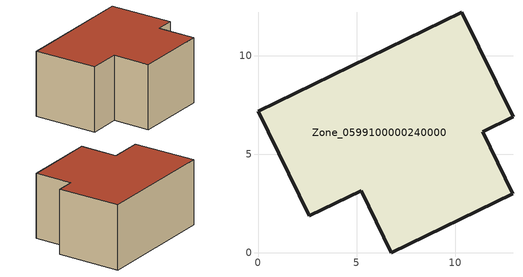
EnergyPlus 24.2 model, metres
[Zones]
Zone_0599100000240000
 floor ground (C_G): 11.4,6.15 12.93,3.01 6.76,0 5.25,3.16 2.59,1.88 0,7.18 10.35,12.22 12.94,6.9 z0
 wall outside (C_F): 10.35,12.22 0,7.18 2.59,1.88 5.25,3.16 6.76,0 12.93,3.01 11.4,6.15 12.94,6.9 10.35,12.22 z0:6
 roof outside (C_R): 11.4,6.15 12.94,6.9 10.35,12.22 0,7.18 2.59,1.88 5.25,3.16 6.76,0 12.93,3.01 z6
[BUILDING]
Pand.0599100000240000: North Axis=0; Terrain=City; Loads Convergence Tolerance Value=0.04; Temperature Convergence Tolerance Value=0.4; Solar Distribution=FullExterior; Maximum Number of Warmup Days=25; Minimum Number of Warmup Days=1
[Site:Location]
Rotterdam.The.Hague.AP_ZH_NLD Design_Conditions: Latitude=51.96; Longitude=4.45; Time Zone=1; Elevation=-4.5
[SITE:GROUNDTEMPERATURE:BUILDINGSURFACE]
18, 18, 18, 18, 18, 18, 18, 18, 18, 18, 18, 18
[MATERIAL] Thermal Absorptance=0.9; Solar Absorptance=0.7; Visible Absorptance=0.7
Name | Roughness | Thickness | Conductivity | Density | Specific Heat
G.TC.1946-1964 | MediumSmooth | 0.15 | 1 | 540 | 1210
F.TC.1946-1964 | Rough | 0.3 | 0.857143 | 1920 | 840
R.TC.1946-1964 | MediumRough | 0.2 | 0.235294 | 1500 | 1000
[CONSTRUCTION]
C_G: G.TC.1946-1964
C_F: F.TC.1946-1964
C_R: R.TC.1946-1964
[ZONE]
Zone_0599100000240000: Type=1; Multiplier=1; Ceiling Height=Autocalculate; Volume=Autocalculate; Floor Area=autocalculate; Part of Total Floor Area=Yes
[ZONEINFILTRATION:DESIGNFLOWRATE]
Infil_Zone_0599100000240000: Zone or ZoneList or Space or SpaceList=Zone_0599100000240000; Schedule=AlwaysOn; Design Flow Rate Calculation Method=Flow/Area; Flow Rate per Floor Area=0.003; Constant Term Coefficient=1; Temperature Term Coefficient=0; Velocity Term Coefficient=0; Velocity Squared Term Coefficient=0
[HVACTEMPLATE:ZONE:IDEALLOADSAIRSYSTEM]
Zone_0599100000240000: Maximum Heating Supply Air Temperature=50; Minimum Cooling Supply Air Temperature=13; Maximum Heating Supply Air Humidity Ratio=0.0156; Minimum Cooling Supply Air Humidity Ratio=0.0077; Heating Limit=NoLimit; Cooling Limit=NoLimit; Dehumidification Control Type=ConstantSensibleHeatRatio; Cooling Sensible Heat Ratio=0.7; Dehumidification Setpoint=60; Humidification Control Type=None; Humidification Setpoint=30; Outdoor Air Method=None; Outdoor Air Flow Rate per Person=0.00944; Outdoor Air Flow Rate per Zone Floor Area=0; Outdoor Air Flow Rate per Zone=0; Demand Controlled Ventilation Type=None; Outdoor Air Economizer Type=NoEconomizer; Heat Recovery Type=None; Sensible Heat Recovery Effectiveness=0.7; Latent Heat Recovery Effectiveness=0.65
[ZONECONTROL:THERMOSTAT]
ThermostatControl_Zone_0599100000240000: Zone or ZoneList=Zone_0599100000240000; Control Type Schedule=DualSetpointControlType; Control 1=Thermostat_Zone_0599100000240000; Temperature Difference Between Cutout And Setpoint=0
[THERMOSTATSETPOINT:DUALSETPOINT]
Thermostat_Zone_0599100000240000: Heating Setpoint Temperature Schedule=HeatingSetpoint_Zone_0599100000240000; Cooling Setpoint Temperature Schedule=CoolingSetpoint_Zone_0599100000240000
[SCHEDULE:COMPACT]
HeatingSetpoint_Zone_0599100000240000: Through: 12/31, For: AllDays, Until: 24:00, 21
CoolingSetpoint_Zone_0599100000240000: Through: 12/31, For: AllDays, Until: 24:00, 24
DualSetpointControlType: Through: 12/31, For: AllDays, Until: 24:00, 4
AlwaysOn: Through: 12/31, For: AllDays, Until: 24:00, 1
